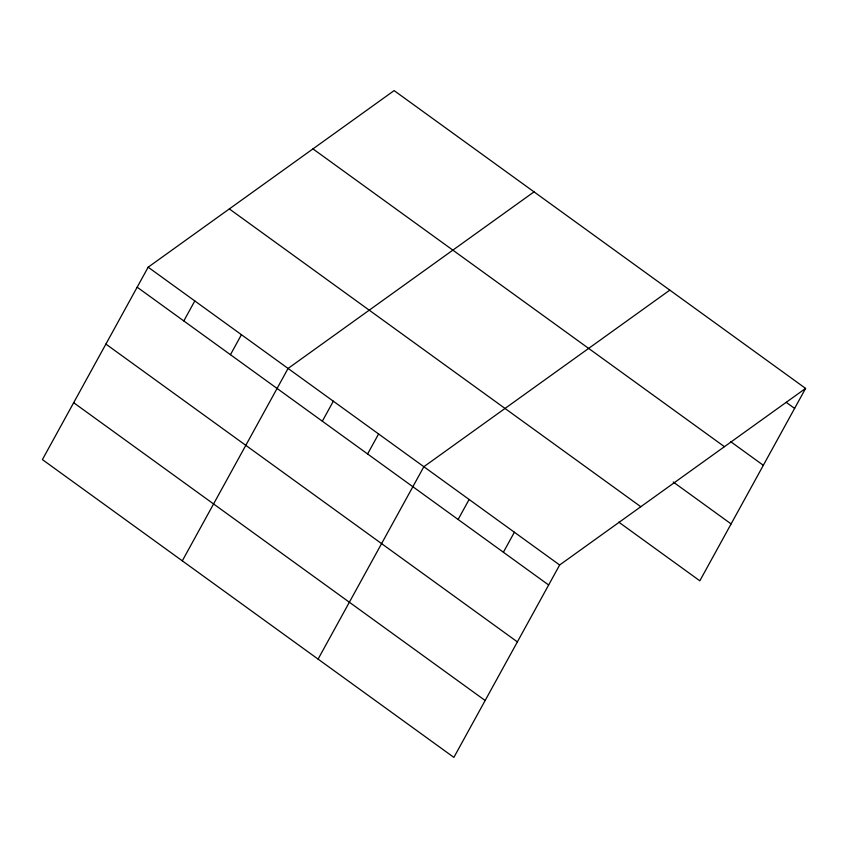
<?xml version="1.0" encoding="UTF-8"?>
<svg xmlns="http://www.w3.org/2000/svg" width="848" height="848" viewBox="0 0 848 848"><rect width="100%" height="100%" fill="white"/><g stroke="black" fill="none" stroke-linecap="round" stroke-linejoin="round"><path stroke-width="1.27" d="M148.167 267.194L42.4 459.595L453.881 757.391L559.648 564.991L805.6 388.405L394.119 90.609L148.167 267.194L559.648 564.991M183.804 320.947L194.807 300.945M230.444 354.697L241.436 334.695M182.299 560.846L288.076 368.445L534.028 191.86M322.335 421.202L333.338 401.199M367.597 453.966L378.6 433.964M318.085 659.119L423.862 466.718L669.814 290.133M458.121 519.485L469.124 499.483M503.383 552.239L514.386 532.237M805.6 388.405L699.833 580.806L618.775 522.145M786.181 402.323L794.608 408.407M730.7 441.681L763.327 465.298M312.954 148.888L724.436 446.684M673.217 482.014L731.103 523.916M229.331 208.926L640.812 506.722M137.175 287.196L548.645 584.993M105.894 344.087L517.375 641.883M73.67 402.705L485.151 700.501"/></g></svg>
